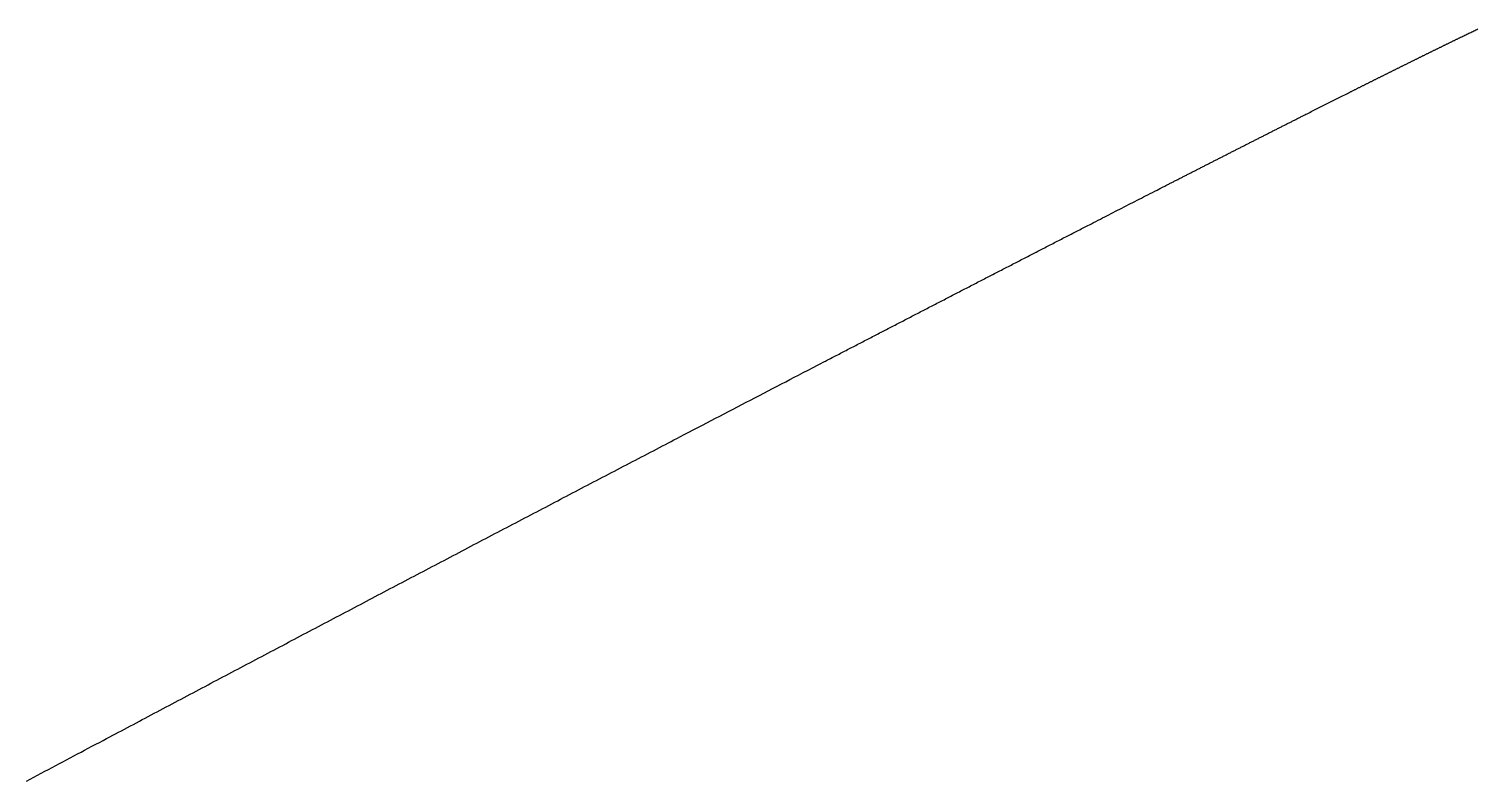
# Model space of a CAD drawing. Header units: millimetres. Extents: x 0 to 610, y 0 to 457.
# Drawn here: x 125.6664 to 126.0382, y 108.9517 to 109.1448 of the extents above; entities that cross this region are included whole.
import ezdxf

# ---------------------------------------------------------------- set-up
doc = ezdxf.new("R2010")
doc.units = ezdxf.units.MM
doc.layers.add('CUT_AIRCRAFT', color=7, linetype='Continuous')

msp = doc.modelspace()

# ---------------------------------------------------------------- linework, layer by layer
at = {"layer": 'CUT_AIRCRAFT'}
msp.add_lwpolyline([(125.66581, 108.95171), (125.66675, 108.95221), (125.66769, 108.95271), (125.66862, 108.95321), (125.66956, 108.9537), (125.67049, 108.9542), (125.67141, 108.95469), (125.67234, 108.95518), (125.67327, 108.95568), (125.67421, 108.95617), (125.67514, 108.95667), (125.67607, 108.95716), (125.67701, 108.95766), (125.67794, 108.95816), (125.67887, 108.95865), (125.67979, 108.95914), (125.68071, 108.95963), (125.68165, 108.96012), (125.68259, 108.96063), (125.68355, 108.96114), (125.68451, 108.96164), (125.68544, 108.96214), (125.68632, 108.9626), (125.68714, 108.96304), (125.6879, 108.96345), (125.68865, 108.96384), (125.68938, 108.96423), (125.69014, 108.96463), (125.6909, 108.96504), (125.69167, 108.96545), (125.69245, 108.96586), (125.69322, 108.96626), (125.69398, 108.96667), (125.69475, 108.96708), (125.69551, 108.96748), (125.69628, 108.96789), (125.69705, 108.96829), (125.69781, 108.9687), (125.69858, 108.96911), (125.69935, 108.96951), (125.70011, 108.96992), (125.70088, 108.97032), (125.70165, 108.97073), (125.70241, 108.97114), (125.70318, 108.97154), (125.70394, 108.97195), (125.70471, 108.97235), (125.70548, 108.97276), (125.70624, 108.97316), (125.70701, 108.97357), (125.70778, 108.97398), (125.70854, 108.97438), (125.70931, 108.97479), (125.71008, 108.97519), (125.71084, 108.9756), (125.71161, 108.976), (125.71238, 108.97641), (125.71314, 108.97682), (125.71391, 108.97722), (125.71468, 108.97763), (125.71544, 108.97803), (125.71621, 108.97844), (125.71698, 108.97884), (125.71774, 108.97925), (125.71851, 108.97965), (125.71928, 108.98006), (125.72004, 108.98046), (125.72081, 108.98087), (125.72158, 108.98127), (125.72235, 108.98168), (125.72311, 108.98209), (125.72388, 108.98249), (125.72465, 108.9829), (125.72541, 108.9833), (125.72618, 108.98371), (125.72695, 108.98411), (125.72771, 108.98452), (125.72848, 108.98492), (125.72925, 108.98533), (125.73001, 108.98573), (125.73078, 108.98614), (125.73155, 108.98654), (125.73232, 108.98694), (125.73308, 108.98735), (125.73385, 108.98775), (125.73462, 108.98816), (125.73538, 108.98856), (125.73615, 108.98897), (125.73692, 108.98937), (125.73768, 108.98978), (125.73845, 108.99018), (125.73922, 108.99059), (125.73999, 108.99099), (125.74075, 108.9914), (125.74152, 108.9918), (125.74229, 108.9922), (125.74305, 108.99261), (125.74382, 108.99301), (125.74459, 108.99342), (125.74536, 108.99382), (125.74612, 108.99423), (125.74689, 108.99463), (125.74766, 108.99503), (125.74842, 108.99544), (125.74919, 108.99584), (125.74996, 108.99625), (125.75073, 108.99665), (125.75149, 108.99706), (125.75226, 108.99746), (125.75303, 108.99786), (125.7538, 108.99827), (125.75456, 108.99867), (125.75533, 108.99908), (125.7561, 108.99948), (125.75686, 108.99988), (125.75763, 109.00029), (125.7584, 109.00069), (125.75917, 109.00109), (125.75993, 109.0015), (125.7607, 109.0019), (125.76147, 109.00231), (125.76224, 109.00271), (125.763, 109.00311), (125.76377, 109.00352), (125.76454, 109.00392), (125.76531, 109.00432), (125.76607, 109.00473), (125.76684, 109.00513), (125.76761, 109.00553), (125.76838, 109.00594), (125.76914, 109.00634), (125.76991, 109.00674), (125.77068, 109.00715), (125.77145, 109.00755), (125.77221, 109.00795), (125.77298, 109.00836), (125.77375, 109.00876), (125.77452, 109.00916), (125.77528, 109.00957), (125.77605, 109.00997), (125.77682, 109.01037), (125.77759, 109.01078), (125.77835, 109.01118), (125.77912, 109.01158), (125.77989, 109.01199), (125.78066, 109.01239), (125.78143, 109.01279), (125.78219, 109.01319), (125.78296, 109.0136), (125.78373, 109.014), (125.7845, 109.0144), (125.78526, 109.01481), (125.78603, 109.01521), (125.7868, 109.01561), (125.78757, 109.01601), (125.78833, 109.01642), (125.7891, 109.01682), (125.78987, 109.01722), (125.79064, 109.01762), (125.79141, 109.01803), (125.79217, 109.01843), (125.79294, 109.01883), (125.79371, 109.01923), (125.79448, 109.01964), (125.79524, 109.02004), (125.79601, 109.02044), (125.79678, 109.02084), (125.79755, 109.02125), (125.79832, 109.02165), (125.79908, 109.02205), (125.79985, 109.02245), (125.80062, 109.02285), (125.80139, 109.02326), (125.80216, 109.02366), (125.80292, 109.02406), (125.80369, 109.02446), (125.80446, 109.02486), (125.80523, 109.02527), (125.806, 109.02567), (125.80676, 109.02607), (125.80753, 109.02647), (125.8083, 109.02687), (125.80907, 109.02728), (125.80984, 109.02768), (125.8106, 109.02808), (125.81137, 109.02848), (125.81214, 109.02888), (125.81291, 109.02928), (125.81368, 109.02969), (125.81444, 109.03009), (125.81521, 109.03049), (125.81598, 109.03089), (125.81675, 109.03129), (125.81752, 109.03169), (125.81828, 109.03209), (125.81905, 109.0325), (125.81982, 109.0329), (125.82059, 109.0333), (125.82136, 109.0337), (125.82213, 109.0341), (125.82289, 109.0345), (125.82366, 109.0349), (125.82443, 109.0353), (125.82519, 109.0357), (125.82596, 109.0361), (125.82673, 109.0365), (125.8275, 109.03691), (125.82829, 109.03732), (125.82907, 109.03773), (125.82984, 109.03813), (125.83057, 109.03851), (125.83128, 109.03888), (125.832, 109.03926), (125.83277, 109.03966), (125.83365, 109.04012), (125.83466, 109.04065), (125.83579, 109.04123), (125.83697, 109.04185), (125.83816, 109.04247), (125.83931, 109.04307), (125.84044, 109.04366), (125.84155, 109.04424), (125.84266, 109.04482), (125.84378, 109.0454), (125.84491, 109.04599), (125.84604, 109.04658), (125.84717, 109.04717), (125.8483, 109.04775), (125.84943, 109.04834), (125.85056, 109.04893), (125.85168, 109.04951), (125.85281, 109.0501), (125.85393, 109.05068), (125.85506, 109.05127), (125.85619, 109.05186), (125.85733, 109.05245), (125.85847, 109.05304), (125.85959, 109.05363), (125.8607, 109.05421), (125.8618, 109.05477), (125.86289, 109.05534), (125.86402, 109.05593), (125.86521, 109.05655), (125.86647, 109.0572), (125.86771, 109.05785), (125.86883, 109.05843), (125.86973, 109.05889), (125.87032, 109.0592), (125.87069, 109.05939), (125.87093, 109.05952), (125.87116, 109.05964), (125.87146, 109.05979), (125.87182, 109.05998), (125.8722, 109.06018), (125.8726, 109.06039), (125.87297, 109.06058), (125.87333, 109.06077), (125.87369, 109.06095), (125.87404, 109.06113), (125.87439, 109.06132), (125.87475, 109.0615), (125.87511, 109.06169), (125.87547, 109.06188), (125.87583, 109.06206), (125.87619, 109.06225), (125.87655, 109.06244), (125.87691, 109.06262), (125.87727, 109.06281), (125.87763, 109.06299), (125.87799, 109.06318), (125.87835, 109.06337), (125.87871, 109.06355), (125.87906, 109.06374), (125.87942, 109.06393), (125.87978, 109.06411), (125.88014, 109.0643), (125.8805, 109.06449), (125.88086, 109.06467), (125.88122, 109.06486), (125.88158, 109.06504), (125.88194, 109.06523), (125.8823, 109.06542), (125.88266, 109.0656), (125.88302, 109.06579), (125.88337, 109.06597), (125.88373, 109.06616), (125.88409, 109.06635), (125.88445, 109.06653), (125.88481, 109.06672), (125.88517, 109.06691), (125.88553, 109.06709), (125.88589, 109.06728), (125.88625, 109.06746), (125.88661, 109.06765), (125.88697, 109.06784), (125.88733, 109.06802), (125.88769, 109.06821), (125.88804, 109.06839), (125.8884, 109.06858), (125.88876, 109.06877), (125.88912, 109.06895), (125.88948, 109.06914), (125.88984, 109.06932), (125.8902, 109.06951), (125.89056, 109.0697), (125.89092, 109.06988), (125.89128, 109.07007), (125.89164, 109.07025), (125.892, 109.07044), (125.89236, 109.07063), (125.89271, 109.07081), (125.89307, 109.071), (125.89343, 109.07118), (125.89379, 109.07137), (125.89415, 109.07156), (125.89451, 109.07174), (125.89487, 109.07193), (125.89523, 109.07211), (125.89559, 109.0723), (125.89595, 109.07249), (125.89631, 109.07267), (125.89667, 109.07286), (125.89702, 109.07304), (125.89738, 109.07323), (125.89774, 109.07341), (125.8981, 109.0736), (125.89846, 109.07379), (125.89882, 109.07397), (125.89918, 109.07416), (125.89954, 109.07434), (125.8999, 109.07453), (125.90026, 109.07471), (125.90062, 109.0749), (125.90098, 109.07509), (125.90134, 109.07527), (125.90169, 109.07546), (125.90205, 109.07564), (125.90241, 109.07583), (125.90277, 109.07601), (125.90313, 109.0762), (125.90349, 109.07639), (125.90385, 109.07657), (125.90421, 109.07676), (125.90457, 109.07694), (125.90493, 109.07713), (125.90529, 109.07731), (125.90565, 109.0775), (125.90601, 109.07769), (125.90636, 109.07787), (125.90672, 109.07806), (125.90708, 109.07824), (125.90744, 109.07843), (125.9078, 109.07861), (125.90816, 109.0788), (125.90852, 109.07898), (125.90888, 109.07917), (125.90924, 109.07935), (125.9096, 109.07954), (125.90996, 109.07973), (125.91032, 109.07991), (125.91068, 109.0801), (125.91103, 109.08028), (125.91139, 109.08047), (125.91175, 109.08065), (125.91211, 109.08084), (125.91247, 109.08102), (125.91283, 109.08121), (125.91319, 109.08139), (125.91355, 109.08158), (125.91391, 109.08176), (125.91427, 109.08195), (125.91463, 109.08214), (125.91499, 109.08232), (125.91535, 109.08251), (125.9157, 109.08269), (125.91606, 109.08288), (125.91642, 109.08306), (125.91678, 109.08325), (125.91714, 109.08343), (125.9175, 109.08362), (125.91786, 109.0838), (125.91822, 109.08399), (125.91858, 109.08417), (125.91894, 109.08436), (125.9193, 109.08454), (125.91966, 109.08473), (125.92001, 109.08491), (125.92037, 109.0851), (125.92073, 109.08528), (125.92109, 109.08547), (125.92145, 109.08565), (125.92181, 109.08584), (125.92217, 109.08602), (125.92253, 109.08621), (125.92289, 109.08639), (125.92325, 109.08658), (125.92361, 109.08676), (125.92397, 109.08695), (125.92432, 109.08713), (125.92468, 109.08732), (125.92504, 109.0875), (125.9254, 109.08769), (125.92576, 109.08787), (125.92612, 109.08806), (125.92648, 109.08824), (125.92684, 109.08843), (125.9272, 109.08861), (125.92756, 109.0888), (125.92792, 109.08898), (125.92828, 109.08917), (125.92863, 109.08935), (125.92899, 109.08954), (125.92935, 109.08972), (125.92971, 109.08991), (125.93007, 109.09009), (125.93043, 109.09028), (125.93079, 109.09046), (125.93115, 109.09065), (125.93151, 109.09083), (125.93187, 109.09102), (125.93223, 109.0912), (125.93258, 109.09138), (125.93294, 109.09157), (125.9333, 109.09175), (125.93366, 109.09194), (125.93402, 109.09212), (125.93438, 109.09231), (125.93474, 109.09249), (125.93509, 109.09267), (125.93545, 109.09286), (125.93582, 109.09305), (125.93619, 109.09324), (125.93655, 109.09342), (125.93691, 109.09361), (125.93725, 109.09378), (125.93758, 109.09395), (125.93791, 109.09412), (125.93827, 109.09431), (125.93869, 109.09452), (125.93919, 109.09478), (125.93974, 109.09506), (125.94032, 109.09536), (125.94091, 109.09566), (125.94149, 109.09596), (125.94204, 109.09624), (125.94259, 109.09652), (125.94314, 109.09681), (125.94369, 109.09709), (125.94425, 109.09737), (125.9448, 109.09766), (125.94536, 109.09795), (125.94592, 109.09823), (125.94648, 109.09852), (125.94703, 109.0988), (125.94759, 109.09909), (125.94814, 109.09937), (125.94869, 109.09966), (125.94925, 109.09994), (125.94981, 109.10023), (125.95037, 109.10051), (125.95093, 109.1008), (125.95149, 109.10108), (125.95203, 109.10137), (125.95257, 109.10164), (125.95311, 109.10192), (125.95367, 109.1022), (125.95426, 109.1025), (125.95487, 109.10282), (125.95548, 109.10313), (125.95604, 109.10341), (125.95648, 109.10364), (125.95679, 109.1038), (125.95699, 109.1039), (125.95713, 109.10398), (125.95727, 109.10404), (125.95744, 109.10413), (125.95763, 109.10423), (125.95784, 109.10434), (125.95806, 109.10445), (125.95826, 109.10455), (125.95846, 109.10465), (125.95865, 109.10475), (125.95884, 109.10485), (125.95904, 109.10495), (125.95924, 109.10505), (125.95943, 109.10515), (125.95963, 109.10525), (125.95983, 109.10535), (125.96003, 109.10545), (125.96022, 109.10556), (125.96042, 109.10566), (125.96062, 109.10576), (125.96081, 109.10586), (125.96101, 109.10596), (125.96121, 109.10606), (125.9614, 109.10616), (125.9616, 109.10626), (125.9618, 109.10636), (125.96199, 109.10646), (125.96219, 109.10656), (125.96239, 109.10666), (125.96259, 109.10676), (125.96278, 109.10686), (125.96298, 109.10696), (125.96318, 109.10706), (125.96337, 109.10716), (125.96357, 109.10727), (125.96377, 109.10737), (125.96396, 109.10747), (125.96416, 109.10757), (125.96436, 109.10767), (125.96455, 109.10777), (125.96475, 109.10787), (125.96495, 109.10797), (125.96514, 109.10807), (125.96534, 109.10817), (125.96554, 109.10827), (125.96574, 109.10837), (125.96593, 109.10847), (125.96613, 109.10857), (125.96633, 109.10867), (125.96652, 109.10877), (125.96672, 109.10887), (125.96692, 109.10897), (125.96711, 109.10907), (125.96731, 109.10917), (125.96751, 109.10927), (125.9677, 109.10937), (125.9679, 109.10948), (125.9681, 109.10958), (125.96829, 109.10968), (125.96849, 109.10978), (125.96869, 109.10988), (125.96889, 109.10998), (125.96908, 109.11008), (125.96928, 109.11018), (125.96948, 109.11028), (125.96967, 109.11038), (125.96987, 109.11048), (125.97007, 109.11058), (125.97026, 109.11068), (125.97046, 109.11078), (125.97066, 109.11088), (125.97085, 109.11098), (125.97105, 109.11108), (125.97125, 109.11118), (125.97144, 109.11128), (125.97164, 109.11138), (125.97184, 109.11148), (125.97203, 109.11158), (125.97223, 109.11168), (125.97243, 109.11178), (125.97262, 109.11188), (125.97282, 109.11198), (125.97302, 109.11208), (125.97321, 109.11218), (125.97341, 109.11228), (125.97361, 109.11238), (125.9738, 109.11248), (125.974, 109.11258), (125.9742, 109.11268), (125.9744, 109.11278), (125.97459, 109.11288), (125.97479, 109.11298), (125.97499, 109.11308), (125.97518, 109.11318), (125.97538, 109.11328), (125.97558, 109.11338), (125.97577, 109.11348), (125.97597, 109.11358), (125.97617, 109.11368), (125.97636, 109.11378), (125.97656, 109.11388), (125.97676, 109.11398), (125.97695, 109.11408), (125.97715, 109.11419), (125.97735, 109.11429), (125.97754, 109.11439), (125.97774, 109.11449), (125.97794, 109.11459), (125.97813, 109.11469), (125.97833, 109.11478), (125.97853, 109.11488), (125.97872, 109.11498), (125.97892, 109.11508), (125.97912, 109.11518), (125.97931, 109.11528), (125.97951, 109.11538), (125.97971, 109.11548), (125.9799, 109.11558), (125.9801, 109.11568), (125.9803, 109.11578), (125.98049, 109.11588), (125.98069, 109.11598), (125.98089, 109.11608), (125.98108, 109.11618), (125.98128, 109.11628), (125.98148, 109.11638), (125.98167, 109.11648), (125.98187, 109.11658), (125.98207, 109.11668), (125.98226, 109.11678), (125.98246, 109.11688), (125.98266, 109.11698), (125.98285, 109.11708), (125.98305, 109.11718), (125.98325, 109.11728), (125.98344, 109.11738), (125.98364, 109.11748), (125.98384, 109.11758), (125.98403, 109.11768), (125.98423, 109.11778), (125.98443, 109.11788), (125.98462, 109.11798), (125.98482, 109.11808), (125.98501, 109.11818), (125.98521, 109.11828), (125.98541, 109.11838), (125.9856, 109.11848), (125.9858, 109.11858), (125.986, 109.11868), (125.98619, 109.11878), (125.98639, 109.11888), (125.98659, 109.11898), (125.98678, 109.11908), (125.98698, 109.11917), (125.98718, 109.11927), (125.98737, 109.11937), (125.98757, 109.11947), (125.98777, 109.11957), (125.98796, 109.11967), (125.98816, 109.11977), (125.98836, 109.11987), (125.98855, 109.11997), (125.98875, 109.12007), (125.98894, 109.12017), (125.98914, 109.12027), (125.98934, 109.12037), (125.98953, 109.12047), (125.98973, 109.12057), (125.98993, 109.12067), (125.99012, 109.12077), (125.99032, 109.12086), (125.99052, 109.12096), (125.99071, 109.12106), (125.99091, 109.12116), (125.9911, 109.12126), (125.9913, 109.12136), (125.9915, 109.12146), (125.99169, 109.12156), (125.99189, 109.12166), (125.99208, 109.12176), (125.99228, 109.12186), (125.99248, 109.12196), (125.99268, 109.12206), (125.99288, 109.12216), (125.99308, 109.12226), (125.99328, 109.12236), (125.99346, 109.12245), (125.99363, 109.12254), (125.99381, 109.12263), (125.994, 109.12273), (125.99425, 109.12285), (125.99454, 109.123), (125.99489, 109.12317), (125.99525, 109.12336), (125.99562, 109.12354), (125.99597, 109.12372), (125.99632, 109.12389), (125.99665, 109.12406), (125.99699, 109.12423), (125.99733, 109.1244), (125.99767, 109.12458), (125.99802, 109.12475), (125.99836, 109.12493), (125.99871, 109.1251), (125.99905, 109.12527), (125.99939, 109.12544), (125.99973, 109.12562), (126.00008, 109.12579), (126.00042, 109.12596), (126.00076, 109.12613), (126.0011, 109.12631), (126.00145, 109.12648), (126.0018, 109.12665), (126.00214, 109.12683), (126.00248, 109.127), (126.00281, 109.12716), (126.00315, 109.12733), (126.00349, 109.1275), (126.00385, 109.12768), (126.00422, 109.12787), (126.0046, 109.12806), (126.00494, 109.12823), (126.00522, 109.12837), (126.00543, 109.12848), (126.00557, 109.12855), (126.00569, 109.12861), (126.00581, 109.12867), (126.00594, 109.12873), (126.00608, 109.12881), (126.00624, 109.12888), (126.00639, 109.12896), (126.00654, 109.12904), (126.00669, 109.12911), (126.00683, 109.12918), (126.00698, 109.12926), (126.00712, 109.12933), (126.00727, 109.1294), (126.00742, 109.12948), (126.00757, 109.12955), (126.00771, 109.12962), (126.00786, 109.1297), (126.00801, 109.12977), (126.00815, 109.12984), (126.0083, 109.12992), (126.00844, 109.12999), (126.00859, 109.13006), (126.00874, 109.13014), (126.00888, 109.13021), (126.00903, 109.13028), (126.00918, 109.13036), (126.00932, 109.13043), (126.00947, 109.1305), (126.00962, 109.13058), (126.00976, 109.13065), (126.00991, 109.13072), (126.01006, 109.1308), (126.0102, 109.13087), (126.01035, 109.13094), (126.0105, 109.13102), (126.01064, 109.13109), (126.01079, 109.13116), (126.01094, 109.13124), (126.01108, 109.13131), (126.01123, 109.13138), (126.01138, 109.13146), (126.01152, 109.13153), (126.01167, 109.1316), (126.01181, 109.13167), (126.01196, 109.13175), (126.01211, 109.13182), (126.01225, 109.13189), (126.0124, 109.13197), (126.01255, 109.13204), (126.01269, 109.13211), (126.01284, 109.13219), (126.01299, 109.13226), (126.01313, 109.13233), (126.01328, 109.13241), (126.01343, 109.13248), (126.01357, 109.13255), (126.01372, 109.13262), (126.01386, 109.1327), (126.01401, 109.13277), (126.01416, 109.13284), (126.0143, 109.13292), (126.01445, 109.13299), (126.0146, 109.13306), (126.01474, 109.13314), (126.01489, 109.13321), (126.01504, 109.13328), (126.01518, 109.13335), (126.01533, 109.13343), (126.01547, 109.1335), (126.01562, 109.13357), (126.01577, 109.13365), (126.01591, 109.13372), (126.01606, 109.13379), (126.01621, 109.13386), (126.01635, 109.13394), (126.0165, 109.13401), (126.01664, 109.13408), (126.01679, 109.13415), (126.01694, 109.13423), (126.01708, 109.1343), (126.01723, 109.13437), (126.01737, 109.13445), (126.01752, 109.13452), (126.01767, 109.13459), (126.01781, 109.13466), (126.01796, 109.13474), (126.01811, 109.13481), (126.01825, 109.13488), (126.0184, 109.13495), (126.01854, 109.13503), (126.01869, 109.1351), (126.01884, 109.13517), (126.01898, 109.13524), (126.01913, 109.13532), (126.01927, 109.13539), (126.01942, 109.13546), (126.01957, 109.13553), (126.01971, 109.13561), (126.01986, 109.13568), (126.02, 109.13575), (126.02015, 109.13582), (126.0203, 109.1359), (126.02044, 109.13597), (126.02059, 109.13604), (126.02073, 109.13611), (126.02088, 109.13618), (126.02102, 109.13626), (126.02117, 109.13633), (126.02132, 109.1364), (126.02146, 109.13647), (126.02161, 109.13655), (126.02175, 109.13662), (126.0219, 109.13669), (126.02205, 109.13676), (126.02219, 109.13683), (126.02234, 109.13691), (126.02248, 109.13698), (126.02263, 109.13705), (126.02277, 109.13712), (126.02292, 109.13719), (126.02307, 109.13727), (126.02321, 109.13734), (126.02336, 109.13741), (126.0235, 109.13748), (126.02365, 109.13756), (126.0238, 109.13763), (126.02394, 109.1377), (126.02409, 109.13777), (126.02423, 109.13784), (126.02438, 109.13791), (126.02452, 109.13799), (126.02467, 109.13806), (126.02481, 109.13813), (126.02496, 109.1382), (126.0251, 109.13827), (126.02525, 109.13835), (126.0254, 109.13842), (126.02554, 109.13849), (126.02569, 109.13856), (126.02583, 109.13863), (126.02598, 109.1387), (126.02612, 109.13878), (126.02627, 109.13885), (126.02641, 109.13892), (126.02656, 109.13899), (126.0267, 109.13906), (126.02685, 109.13913), (126.027, 109.1392), (126.02714, 109.13928), (126.02729, 109.13935), (126.02743, 109.13942), (126.02758, 109.13949), (126.02772, 109.13956), (126.02787, 109.13963), (126.02801, 109.1397), (126.02816, 109.13978), (126.0283, 109.13985), (126.02845, 109.13992), (126.02859, 109.13999), (126.02874, 109.14006), (126.02888, 109.14013), (126.02903, 109.1402), (126.02917, 109.14027), (126.02932, 109.14035), (126.02946, 109.14042), (126.02961, 109.14049), (126.02975, 109.14056), (126.0299, 109.14063), (126.03004, 109.1407), (126.03019, 109.14077), (126.03033, 109.14084), (126.03048, 109.14091), (126.03062, 109.14098), (126.03077, 109.14106), (126.03091, 109.14113), (126.03106, 109.1412), (126.0312, 109.14127), (126.03135, 109.14134), (126.03149, 109.14141), (126.03163, 109.14148), (126.03178, 109.14155), (126.03192, 109.14162), (126.03207, 109.14169), (126.03222, 109.14177), (126.03237, 109.14184), (126.03251, 109.14191), (126.03265, 109.14198), (126.03277, 109.14204), (126.0329, 109.1421), (126.03305, 109.14217), (126.03323, 109.14226), (126.03345, 109.14237), (126.03371, 109.14249), (126.03398, 109.14263), (126.03426, 109.14276), (126.03452, 109.14289), (126.03478, 109.14302), (126.03504, 109.14314), (126.03529, 109.14326), (126.03554, 109.14339), (126.0358, 109.14351), (126.03606, 109.14364), (126.03632, 109.14376), (126.03658, 109.14389), (126.03683, 109.14401), (126.03709, 109.14414), (126.03735, 109.14426), (126.0376, 109.14438), (126.03786, 109.14451), (126.03812, 109.14463), (126.03837, 109.14476)], dxfattribs=at)

doc.saveas('drawing.dxf')
